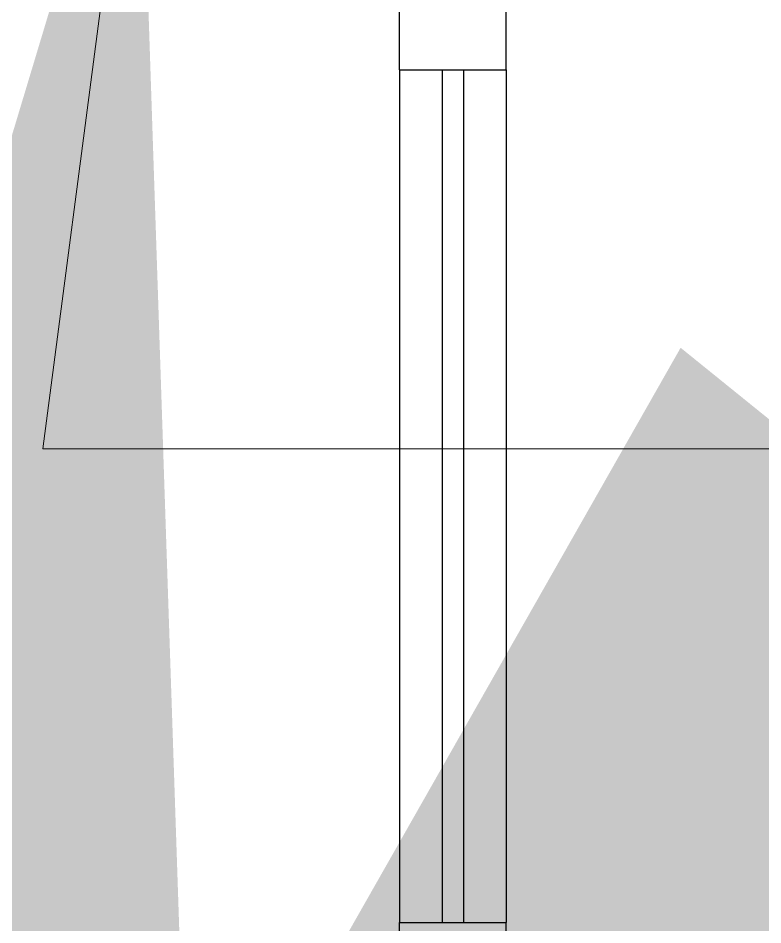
# Model space of a CAD drawing. Header units: metres. Extents: x 47789.1 to 47883.2, y 23415.6 to 23469.2.
# Drawn here: x 47837.532 to 47838.58, y 23452.897 to 23454.173 of the extents above; entities that cross this region are included whole.
import ezdxf

# ---------------------------------------------------------------- set-up
doc = ezdxf.new("R2010")
doc.units = ezdxf.units.M
doc.header["$LTSCALE"] = 0.25
for name, color, linetype in [('ARQ_ALV CT', 4, 'Continuous'), ('ARQ_ESQ CT', 30, 'Continuous'), ('ARQ_METAL CT', 2, 'Continuous')]:
    doc.layers.add(name, color=color, linetype=linetype)
doc.layers.add('ARQ_COTA_AZUL', color=5, linetype='Continuous', lineweight=20, true_color=0x0000ff)
doc.styles.add('cota', font='arial.ttf')
doc.dimstyles.new('Info 01 - annot', dxfattribs={"dimtxt": 2, "dimasz": 3, "dimexe": 1, "dimexo": 1, "dimgap": 1, "dimtad": 1, "dimzin": 4, "dimtxsty": 'cota', "dimblk": 'DOTSMALL', "dimcen": 2, "dimdle": 1, "dimclrd": 256, "dimclre": 256, "dimclrt": 1, "dimazin": 2, "dimtfac": 0.09, "dimtix": 1, "dimtmove": 2, "dimatfit": 2, "dimfxl": 5, "dimfxlon": 1, "dimtolj": 1, "dimtzin": 4, "dimlwd": -1, "dimarcsym": 1})

# ---------------------------------------------------------------- blocks, each defined once
blk = doc.blocks.new('_DotSmall')
at = {"color": 0, "linetype": 'ByBlock', "const_width": 0.5}
blk.add_lwpolyline([(-0.0625, 0, 1), (0.0625, 0, 1)], format="xyb", close=True, dxfattribs=at)

msp = doc.modelspace()

# ---------------------------------------------------------------- linework, layer by layer
at = {"layer": 'ARQ_ALV CT'}
for p, q in [((47838.0688, 23454.1), (47838.0688, 23454.85)), ((47838.2188, 23454.1), (47838.2188, 23454.85)), ((47838.0688, 23454.1), (47838.2188, 23454.1)), ((47838.0688, 23451.9), (47838.0688, 23452.9)), ((47838.0688, 23452.9), (47838.2188, 23452.9)), ((47838.2188, 23451.9), (47838.2188, 23452.9))]:
    msp.add_line(p, q, dxfattribs=at)
at = {"layer": 'ARQ_ESQ CT'}
for p, q in [((47838.1288, 23454.1), (47838.1288, 23452.9)), ((47838.1588, 23454.1), (47838.1588, 23452.9))]:
    msp.add_line(p, q, dxfattribs=at)
at = {"layer": 'ARQ_METAL CT'}
for p, q in [((47838.0688, 23454.1), (47838.0688, 23452.9)), ((47838.2188, 23454.1), (47838.2188, 23452.9))]:
    msp.add_line(p, q, dxfattribs=at)

# ---------------------------------------------------------------- leaders
at = {"layer": 'ARQ_COTA_AZUL', "annotation_type": 0, "has_hookline": 1, "hookline_direction": 0}
for points, text_width in [([(47831.1688, 23454.235), (47835.336, 23454.2496)], 2.0209), ([(47837.7014, 23454.6), (47837.5669, 23453.5669), (47840.5669, 23453.5669)], 1.2244), ([(47832.0822, 23453.6593), (47835.4315, 23453.6593)], 1.9053), ([(47840.8287, 23451.7977), (47838.7287, 23452.9914), (47841.7287, 23452.9914)], 1.9439)]:
    msp.add_leader(points, dimstyle='Info 01 - annot', override={"dimscale": 0, "dimgap": 1, "dimtad": 0}, dxfattribs=dict(at, text_width=text_width))

doc.saveas('drawing.dxf')
